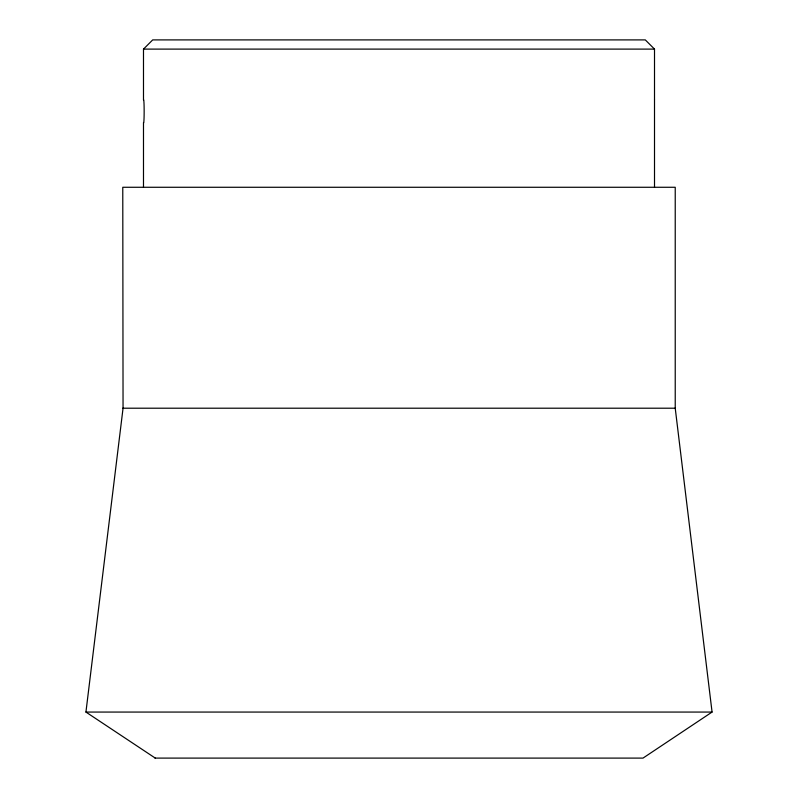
<?xml version="1.0" encoding="UTF-8"?>
<svg xmlns="http://www.w3.org/2000/svg" width="798" height="798" viewBox="0 0 798 798"><rect width="100%" height="100%" fill="white"/><g stroke="black" fill="none" stroke-linecap="round" stroke-linejoin="round"><path stroke-width="1.2" d="M654.51 99.84L654.51 187.271M155.281 758.1L85.935 712.065L123.052 408.207L122.772 187.271L675.228 187.271L675.228 408.207L712.065 712.065L643.008 758.1L154.992 758.1M143.49 99.81L143.49 49.107L152.697 39.9L645.303 39.9L654.51 49.107L654.51 99.81M143.49 49.107L654.51 49.107M122.772 408.207L675.228 408.207M85.935 712.065L712.065 712.065M143.49 122.832L143.49 187.271M143.49 100.139A11.511 0.529 -90 0 1 144.149 111.321A11.511 0.529 -90 0 1 143.49 122.503"/></g></svg>
